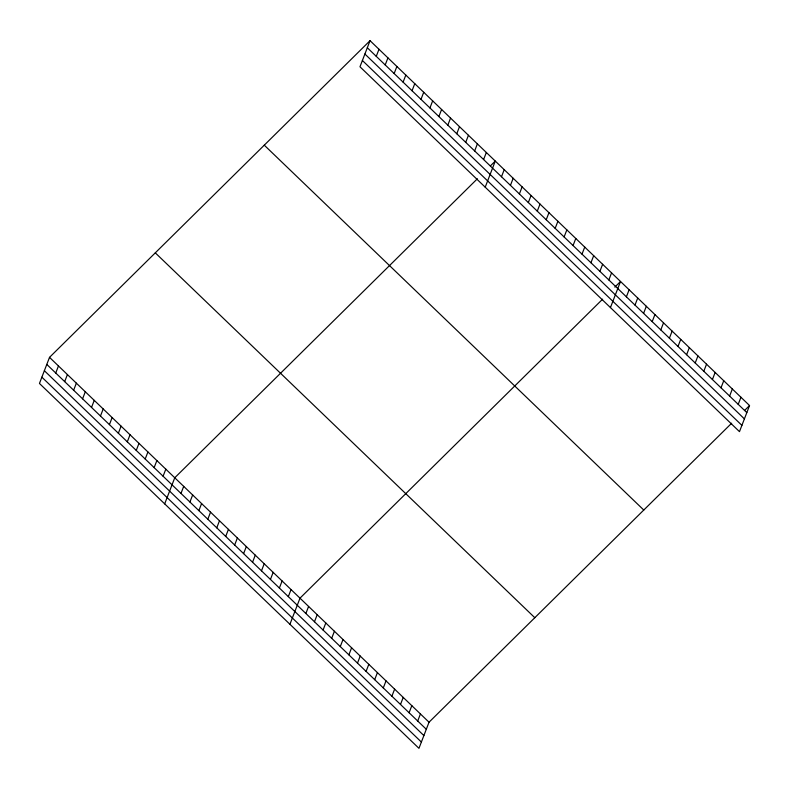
<?xml version="1.0" encoding="UTF-8"?>
<svg xmlns="http://www.w3.org/2000/svg" width="789" height="789" viewBox="0 0 789 789"><rect width="100%" height="100%" fill="white"/><g stroke="black" fill="none" stroke-linecap="round" stroke-linejoin="round"><path stroke-width="1.18" d="M370.041 40.673L359.971 66.779L739.48 431.642L749.55 405.536L370.041 40.673L49.52 357.358L39.45 383.464L418.959 748.327L429.029 722.221L731.65 423.22M55.743 373.019L58.465 365.958M64.688 381.62L67.42 374.558M73.633 390.22L76.365 383.158M82.579 398.82L85.311 391.758M91.524 407.43L94.256 400.358M100.469 416.03L103.201 408.958M109.415 424.63L112.146 417.559M118.36 433.23L121.092 426.159M127.305 441.83L130.037 434.759M136.25 450.43L138.982 443.359M145.196 459.03L147.928 451.959M154.141 467.63L156.873 460.559M163.086 476.231L165.818 469.159M164.684 503.865L174.763 477.759L477.384 178.768M180.977 493.431L183.709 486.359M189.922 502.031L192.654 494.959M198.867 510.631L201.599 503.56M376.264 56.344L378.986 49.273M207.813 519.231L210.545 512.16M385.21 64.945L387.932 57.873M216.758 527.831L219.49 520.76M394.155 73.545L396.877 66.473M225.713 536.431L228.435 529.36M403.1 82.145L405.822 75.073M234.658 545.031L237.381 537.96M412.045 90.745L414.767 83.673M243.604 553.631L246.326 546.56M420.991 99.345L423.713 92.274M252.549 562.232L255.271 555.16M429.936 107.945L432.658 100.874M261.494 570.832L264.216 563.76M438.881 116.545L441.603 109.474M270.44 579.432L273.162 572.36M447.827 125.145L450.549 118.074M279.385 588.032L282.107 580.96M456.772 133.745L459.494 126.674M288.33 596.632L291.052 589.561M465.717 142.345L468.439 135.274M289.928 624.277L299.998 598.161L602.618 299.169M474.662 150.946L477.384 143.874M305.876 613.497L308.598 606.435M483.608 159.546L486.33 152.484M314.476 621.771L317.208 614.7M485.205 187.19L495.275 161.084L490.393 165.907M323.076 630.046L325.808 622.975M501.498 176.746L504.22 169.684M331.686 638.311L334.408 631.249M510.444 185.346L513.175 178.284M340.286 646.586L343.008 639.514M519.389 193.946L522.121 186.885M348.886 654.85L351.608 647.789M528.334 202.546L531.066 195.485M357.486 663.125L360.218 656.053M537.279 211.146L540.011 204.085M366.086 671.39L368.818 664.328M546.225 219.746L548.957 212.685M374.696 679.664L377.418 672.593M555.17 228.346L557.902 221.285M383.296 687.929L386.018 680.868M564.115 236.947L566.847 229.885M391.896 696.204L394.628 689.132M573.061 245.547L575.792 238.485M400.496 704.469L403.228 697.407M582.006 254.147L584.738 247.085M409.096 712.743L411.828 705.672M590.951 262.747L593.683 255.685M417.706 721.018L420.429 713.946M599.896 271.347L602.628 264.285M608.842 279.947L611.574 272.886M610.439 307.592L620.519 281.486L614.818 287.107M626.397 296.822L629.119 289.75M634.997 305.087L637.719 298.025M643.597 313.361L646.319 306.29M652.197 321.636L654.929 314.564M660.797 329.901L663.529 322.829M669.407 338.175L672.129 331.104M678.007 346.44L680.729 339.378M686.608 354.715L689.339 347.643M695.208 362.979L697.94 355.918M703.808 371.254L706.54 364.183M712.418 379.519L715.14 372.457M721.018 387.793L723.74 380.722M729.618 396.058L732.35 388.997M738.218 404.333L740.95 397.262M744.668 410.359L749.55 405.536M367.319 47.744L746.818 412.608M364.893 54.027L744.402 418.89M362.388 60.497L741.897 425.36M264.276 145.176L643.775 510.039M155.295 252.855L534.804 617.708M49.52 357.358L429.029 722.221M46.798 364.419L426.307 729.283M44.371 370.712L423.88 735.565M41.876 377.181L421.385 742.045"/></g></svg>
